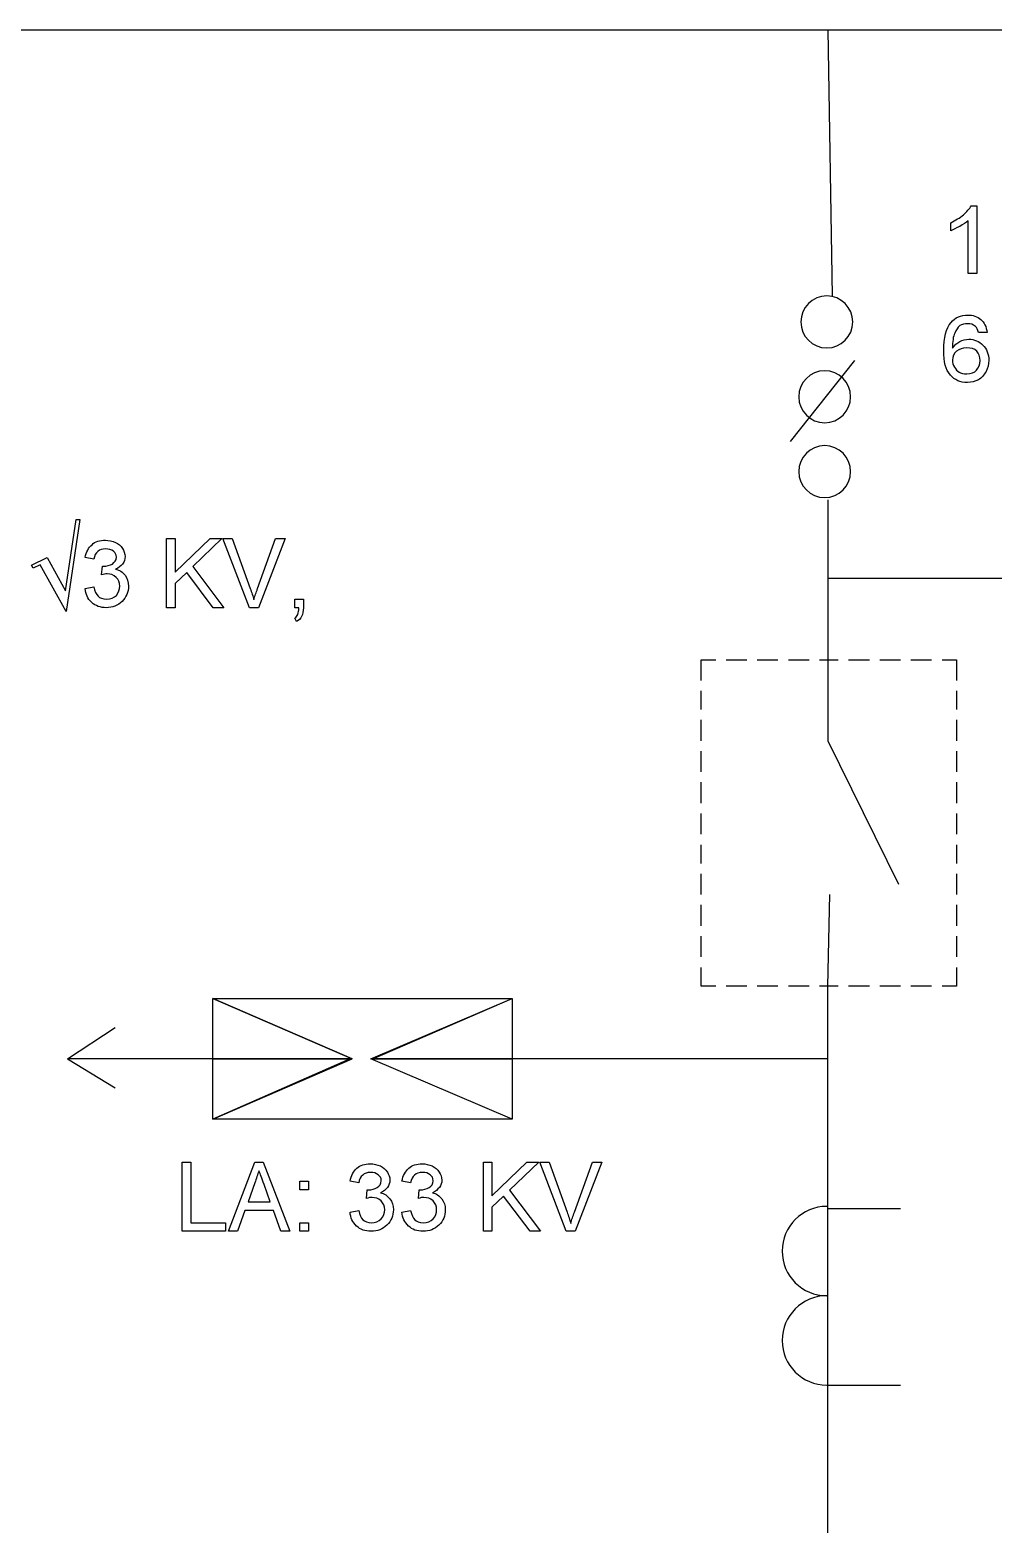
# Model space of a CAD drawing. Header units: millimetres. Extents: x 12 to 286, y 8 to 173.
# Drawn here: x 69.6 to 89.23, y 93.17 to 123.6 of the extents above; entities that cross this region are included whole.
import ezdxf

# ---------------------------------------------------------------- set-up
doc = ezdxf.new("R2010")
doc.units = ezdxf.units.MM
doc.layers.get('0').update_dxf_attribs({"linetype": 'CONTINUOUS'})

msp = doc.modelspace()

# ---------------------------------------------------------------- linework, layer by layer
at = {"color": 0}
for p, q in [((40.6121, 123.599), (159.272, 123.599)), ((85.8654, 123.599), (85.9511, 118.181)), ((88.7871, 120.015), (88.9, 120.015)), ((88.9, 120.015), (88.9, 118.64)), ((88.3708, 119.509), (88.3708, 119.672)), ((88.7236, 118.64), (88.7236, 119.712)), ((88.9, 118.64), (88.7236, 118.64)), ((89.1124, 117.439), (88.936, 117.439)), ((89.1124, 117.439), (89.1124, 117.439)), ((85.1034, 115.218), (86.4168, 116.869)), ((85.8654, 114.031), (85.8654, 110.772)), ((70.3337, 112.176), (70.5499, 113.63)), ((70.6258, 113.63), (70.3432, 111.756)), ((70.5499, 113.63), (70.6258, 113.63)), ((72.3896, 111.831), (72.3896, 113.242)), ((72.3896, 113.242), (72.566, 113.242)), ((72.566, 113.242), (72.566, 112.556)), ((72.566, 112.556), (73.2786, 113.242)), ((73.5182, 113.242), (72.923, 112.667)), ((73.2786, 113.242), (73.5182, 113.242)), ((74.0805, 111.831), (73.5376, 113.242)), ((73.5376, 113.242), (73.7306, 113.242)), ((73.7306, 113.242), (74.0971, 112.219)), ((74.2446, 112.219), (74.6125, 113.242)), ((74.8055, 113.242), (74.2625, 111.831)), ((74.6125, 113.242), (74.8055, 113.242)), ((69.6376, 112.699), (69.9562, 112.853)), ((69.6722, 112.639), (69.6376, 112.699)), ((69.8115, 112.707), (69.6722, 112.639)), ((70.3432, 111.756), (69.8115, 112.707)), ((69.9562, 112.853), (70.3337, 112.176)), ((70.9083, 112.819), (70.7319, 112.853)), ((71.0653, 112.5), (71.0833, 112.677)), ((72.923, 112.667), (73.5542, 111.831)), ((72.8003, 112.55), (72.566, 112.324)), ((72.566, 112.324), (72.566, 111.831)), ((73.3418, 111.831), (72.8003, 112.55)), ((92.3438, 112.423), (85.8654, 112.423)), ((70.7319, 112.219), (70.9083, 112.254)), ((75.0013, 111.831), (75.0013, 112.007)), ((75.0013, 112.007), (75.1777, 112.007)), ((75.1777, 112.007), (75.1777, 111.831)), ((72.566, 111.831), (72.3896, 111.831)), ((73.5542, 111.831), (73.3418, 111.831)), ((74.2625, 111.831), (74.0805, 111.831)), ((75.088, 111.831), (75.0013, 111.831)), ((75.0355, 111.548), (75.0013, 111.618)), ((83.2831, 110.349), (83.2831, 110.772)), ((83.2831, 110.772), (83.5808, 110.772)), ((83.7918, 110.772), (84.2148, 110.772)), ((84.4268, 110.772), (84.8501, 110.772)), ((85.0621, 110.772), (85.4851, 110.772)), ((85.6975, 110.772), (86.0778, 110.772)), ((85.8654, 110.772), (85.8654, 109.121)), ((86.2902, 110.772), (86.7131, 110.772)), ((86.9237, 110.772), (87.3485, 110.772)), ((87.5591, 110.772), (87.9821, 110.772)), ((88.1944, 110.772), (88.4908, 110.772)), ((88.4908, 110.772), (88.4908, 110.349)), ((83.2831, 109.757), (83.2831, 110.137)), ((88.4908, 110.137), (88.4908, 109.757)), ((83.2831, 109.121), (83.2831, 109.545)), ((88.4908, 109.545), (88.4908, 109.121)), ((85.8654, 109.121), (87.3054, 106.2)), ((83.2831, 108.486), (83.2831, 108.909)), ((88.4908, 108.909), (88.4908, 108.486)), ((83.2831, 107.851), (83.2831, 108.275)), ((88.4908, 108.275), (88.4908, 107.851)), ((83.2831, 107.217), (83.2831, 107.64)), ((88.4908, 107.64), (88.4908, 107.217)), ((83.2831, 106.623), (83.2831, 107.005)), ((88.4908, 107.005), (88.4908, 106.623)), ((83.2831, 105.989), (83.2831, 106.412)), ((88.4908, 106.412), (88.4908, 105.989)), ((85.8654, 104.126), (85.9084, 105.989)), ((83.2831, 105.354), (83.2831, 105.777)), ((88.4908, 105.777), (88.4908, 105.354)), ((83.2831, 104.719), (83.2831, 105.142)), ((88.4908, 105.142), (88.4908, 104.719)), ((83.2831, 104.126), (83.2831, 104.506)), ((88.4908, 104.506), (88.4908, 104.126)), ((83.5808, 104.126), (83.2831, 104.126)), ((84.2148, 104.126), (83.7918, 104.126)), ((84.8501, 104.126), (84.4268, 104.126)), ((85.4851, 104.126), (85.0621, 104.126)), ((86.0778, 104.126), (85.6975, 104.126)), ((85.8654, 91.5099), (85.8654, 104.126)), ((86.7131, 104.126), (86.2902, 104.126)), ((87.3485, 104.126), (86.9237, 104.126)), ((87.9821, 104.126), (87.5591, 104.126)), ((88.4908, 104.126), (88.1944, 104.126)), ((73.3351, 103.872), (76.1725, 102.645)), ((73.3351, 102.645), (73.3351, 103.872)), ((73.3351, 103.872), (76.1725, 102.645)), ((73.3351, 102.645), (73.3351, 103.872)), ((76.1725, 102.645), (73.3351, 103.872)), ((73.3351, 103.872), (79.4314, 103.872)), ((73.3351, 101.417), (73.3351, 103.872)), ((76.5528, 102.645), (79.4314, 103.872)), ((76.5955, 102.645), (79.4314, 103.872)), ((76.5955, 102.645), (79.4314, 103.872)), ((79.4314, 103.872), (79.4314, 102.645)), ((79.4314, 103.872), (79.4314, 102.645)), ((79.4314, 103.872), (79.4314, 101.417)), ((70.3721, 102.645), (71.3451, 103.28)), ((73.3351, 102.645), (70.3721, 102.645)), ((70.3721, 102.645), (71.3451, 102.052)), ((76.1725, 102.645), (73.3351, 102.645)), ((76.1725, 102.645), (73.3351, 102.645)), ((73.3351, 102.645), (76.1298, 102.645)), ((76.1298, 102.645), (73.3351, 101.417)), ((73.3351, 101.417), (73.3351, 102.645)), ((73.3351, 102.645), (76.1298, 102.645)), ((76.1298, 102.645), (73.3351, 101.417)), ((73.3351, 101.417), (73.3351, 102.645)), ((76.1298, 102.645), (73.3351, 102.645)), ((73.3351, 102.645), (76.1298, 102.645)), ((76.1298, 102.645), (73.3351, 102.645)), ((73.3351, 102.645), (76.1725, 102.645)), ((76.1298, 102.645), (73.3351, 102.645)), ((73.3351, 102.645), (76.1298, 102.645)), ((76.1298, 102.645), (73.3351, 102.645)), ((73.3351, 102.645), (76.1725, 102.645)), ((73.3351, 101.417), (76.1725, 102.645)), ((76.1298, 102.645), (76.1298, 102.645)), ((76.1725, 102.645), (76.1298, 102.645)), ((76.1298, 102.645), (76.1298, 102.645)), ((76.1725, 102.645), (76.1298, 102.645)), ((76.5955, 102.645), (76.5528, 102.645)), ((76.5528, 102.645), (79.4314, 102.645)), ((76.5528, 102.645), (79.4314, 102.645)), ((79.4314, 101.417), (76.5528, 102.645)), ((76.5955, 102.645), (76.5528, 102.645)), ((76.5528, 102.645), (79.4314, 102.645)), ((76.5528, 102.645), (79.4314, 102.645)), ((79.4314, 101.417), (76.5528, 102.645)), ((79.4314, 101.417), (76.5528, 102.645)), ((79.4314, 102.645), (76.5955, 102.645)), ((79.4314, 102.645), (76.5955, 102.645)), ((79.4314, 102.645), (76.5955, 102.645)), ((79.4314, 102.645), (76.5955, 102.645)), ((76.5955, 102.645), (79.4314, 102.645)), ((79.4314, 102.645), (76.5955, 102.645)), ((76.5955, 102.645), (79.4314, 102.645)), ((79.4314, 102.645), (76.5955, 102.645)), ((85.8654, 102.645), (79.4314, 102.645)), ((79.4314, 102.645), (79.4314, 101.417)), ((79.4314, 102.645), (79.4314, 101.417)), ((79.4314, 102.645), (79.4314, 102.645)), ((79.4314, 102.645), (79.4314, 102.645)), ((79.4314, 101.417), (73.3351, 101.417)), ((72.7082, 99.1306), (72.7082, 100.542)), ((72.7082, 100.542), (72.8846, 100.542)), ((72.8846, 100.542), (72.8846, 99.3069)), ((73.6505, 99.1306), (74.1923, 100.542)), ((74.1923, 100.542), (74.3617, 100.542)), ((74.3617, 100.542), (74.9032, 99.1306)), ((78.8458, 99.1306), (78.8458, 100.542)), ((78.8458, 100.542), (79.0222, 100.542)), ((79.0222, 100.542), (79.0222, 99.8555)), ((79.0222, 99.8555), (79.7348, 100.542)), ((79.9744, 100.542), (79.3792, 99.967)), ((79.7348, 100.542), (79.9744, 100.542)), ((80.5367, 99.1306), (79.9938, 100.542)), ((79.9938, 100.542), (80.1867, 100.542)), ((80.1867, 100.542), (80.5533, 99.5193)), ((80.7007, 99.5193), (81.0687, 100.542)), ((81.2617, 100.542), (80.7187, 99.1306)), ((81.0687, 100.542), (81.2617, 100.542)), ((75.1057, 99.9765), (75.1057, 100.153)), ((75.1057, 100.153), (75.2821, 100.153)), ((75.2821, 100.153), (75.2821, 99.9765)), ((76.3062, 100.119), (76.1298, 100.153)), ((77.3645, 100.119), (77.1881, 100.153)), ((74.1881, 100.116), (74.0502, 99.7299)), ((74.5035, 99.7299), (74.3783, 100.084)), ((75.2821, 99.9765), (75.1057, 99.9765)), ((76.4632, 99.8001), (76.4812, 99.9765)), ((77.5215, 99.8001), (77.5395, 99.9765)), ((79.2565, 99.8499), (79.0222, 99.6237)), ((79.798, 99.1306), (79.2565, 99.8499)), ((79.3792, 99.967), (80.0104, 99.1306)), ((73.9881, 99.5535), (73.8367, 99.1306)), ((74.567, 99.5535), (73.9881, 99.5535)), ((74.0502, 99.7299), (74.5035, 99.7299)), ((74.7187, 99.1306), (74.567, 99.5535)), ((76.1298, 99.5193), (76.3062, 99.5535)), ((77.1881, 99.5193), (77.3645, 99.5535)), ((79.0222, 99.6237), (79.0222, 99.1306)), ((85.8654, 99.5962), (87.3485, 99.5962)), ((72.8846, 99.3069), (73.5902, 99.3069)), ((73.5902, 99.3069), (73.5902, 99.1306)), ((75.1057, 99.1306), (75.1057, 99.3069)), ((75.1057, 99.3069), (75.2821, 99.3069)), ((75.2821, 99.3069), (75.2821, 99.1306)), ((73.5902, 99.1306), (72.7082, 99.1306)), ((73.8367, 99.1306), (73.6505, 99.1306)), ((74.9032, 99.1306), (74.7187, 99.1306)), ((75.2821, 99.1306), (75.1057, 99.1306)), ((79.0222, 99.1306), (78.8458, 99.1306)), ((80.0104, 99.1306), (79.798, 99.1306)), ((80.7187, 99.1306), (80.5367, 99.1306)), ((85.8654, 95.9982), (87.3485, 95.9982))]:
    msp.add_line(p, q, dxfattribs=at)
for points in [[(88.6298, 119.832), (88.6989, 119.898), (88.7554, 119.955), (88.7871, 120.015)], [(88.3708, 119.672), (88.47, 119.724), (88.5553, 119.769), (88.6298, 119.832)], [(88.5553, 119.596), (88.4837, 119.567), (88.4259, 119.528), (88.3708, 119.509)], [(88.7236, 119.712), (88.6809, 119.68), (88.6259, 119.634), (88.5553, 119.596)], [(85.8449, 118.181), (85.5528, 118.181), (85.3158, 117.943), (85.3158, 117.651)], [(86.3741, 117.651), (86.3741, 117.943), (86.137, 118.181), (85.8449, 118.181)], [(88.3765, 117.639), (88.4604, 117.745), (88.5776, 117.792), (88.7222, 117.792)], [(88.7222, 117.792), (88.8189, 117.792), (88.918, 117.762), (88.9868, 117.698)], [(85.3158, 117.651), (85.3158, 117.359), (85.5528, 117.122), (85.8449, 117.122)], [(85.8449, 117.122), (86.137, 117.122), (86.3741, 117.359), (86.3741, 117.651)], [(88.2304, 117.07), (88.2304, 117.336), (88.2784, 117.521), (88.3765, 117.639)], [(88.5553, 117.576), (88.5126, 117.541), (88.4813, 117.489), (88.452, 117.421)], [(88.7113, 117.615), (88.652, 117.615), (88.6079, 117.602), (88.5553, 117.576)], [(88.8739, 117.558), (88.8256, 117.604), (88.7748, 117.615), (88.7113, 117.615)], [(88.936, 117.439), (88.9208, 117.494), (88.9, 117.533), (88.8739, 117.558)], [(88.9868, 117.698), (89.0517, 117.644), (89.0986, 117.551), (89.1124, 117.439)], [(88.452, 117.421), (88.4192, 117.361), (88.4068, 117.252), (88.4068, 117.114)], [(88.4068, 117.114), (88.4467, 117.179), (88.4961, 117.223), (88.5553, 117.253)], [(88.5553, 117.253), (88.6121, 117.286), (88.6753, 117.299), (88.7402, 117.299)], [(88.7402, 117.299), (88.8478, 117.299), (88.9483, 117.259), (89.0281, 117.179)], [(89.0281, 117.179), (89.0997, 117.104), (89.1466, 116.996), (89.1466, 116.869)], [(88.3638, 116.568), (88.2646, 116.678), (88.2304, 116.837), (88.2304, 117.07)], [(88.4894, 117.053), (88.4287, 117.017), (88.4068, 116.947), (88.4068, 116.871)], [(88.4068, 116.871), (88.4068, 116.823), (88.4192, 116.776), (88.4453, 116.731)], [(88.6919, 117.122), (88.6107, 117.122), (88.5444, 117.099), (88.4894, 117.053)], [(88.9, 117.053), (88.8531, 117.11), (88.7843, 117.122), (88.6919, 117.122)], [(88.8986, 116.666), (88.936, 116.725), (88.9702, 116.78), (88.9702, 116.863)], [(88.9702, 116.863), (88.9702, 116.947), (88.9469, 117.007), (88.9, 117.053)], [(89.1466, 116.869), (89.1466, 116.789), (89.1275, 116.709), (89.0901, 116.639)], [(85.8023, 116.657), (85.5102, 116.657), (85.2731, 116.419), (85.2731, 116.127)], [(86.3314, 116.127), (86.3314, 116.419), (86.0944, 116.657), (85.8023, 116.657)], [(88.7127, 116.417), (88.561, 116.417), (88.4534, 116.468), (88.3638, 116.568)], [(88.4453, 116.731), (88.4686, 116.687), (88.5031, 116.651), (88.5444, 116.629)], [(88.5444, 116.629), (88.5733, 116.604), (88.6368, 116.593), (88.6989, 116.593)], [(88.6989, 116.593), (88.7815, 116.593), (88.8517, 116.618), (88.8986, 116.666)], [(89.0901, 116.639), (89.0489, 116.575), (89.0005, 116.512), (88.936, 116.473)], [(88.936, 116.473), (88.8697, 116.44), (88.7952, 116.417), (88.7127, 116.417)], [(85.2731, 116.127), (85.2731, 115.835), (85.5102, 115.598), (85.8023, 115.598)], [(85.8023, 115.598), (86.0944, 115.598), (86.3314, 115.835), (86.3314, 116.127)], [(85.8023, 115.132), (85.5102, 115.132), (85.2731, 114.895), (85.2731, 114.603)], [(86.3314, 114.603), (86.3314, 114.895), (86.0944, 115.132), (85.8023, 115.132)], [(85.2731, 114.603), (85.2731, 114.311), (85.5102, 114.074), (85.8023, 114.074)], [(85.8023, 114.074), (86.0944, 114.074), (86.3314, 114.311), (86.3314, 114.603)], [(70.8723, 113.114), (70.933, 113.182), (71.035, 113.206), (71.1426, 113.206)], [(71.1426, 113.206), (71.21, 113.206), (71.2858, 113.191), (71.3493, 113.162)], [(70.7319, 112.853), (70.7528, 112.966), (70.7993, 113.053), (70.8723, 113.114)], [(70.9895, 112.977), (70.9443, 112.947), (70.9207, 112.889), (70.9083, 112.819)], [(71.1496, 113.029), (71.0766, 113.029), (71.0325, 113.013), (70.9895, 112.977)], [(71.3066, 112.981), (71.2625, 113.018), (71.2128, 113.029), (71.1496, 113.029)], [(71.3673, 112.859), (71.3673, 112.918), (71.3465, 112.95), (71.3066, 112.981)], [(71.3493, 113.162), (71.4058, 113.134), (71.4597, 113.09), (71.4925, 113.038)], [(71.4925, 113.038), (71.52, 112.995), (71.5437, 112.932), (71.5437, 112.872)], [(71.0833, 112.677), (71.0833, 112.677), (71.1027, 112.675), (71.1094, 112.675)], [(71.1094, 112.675), (71.1673, 112.677), (71.235, 112.691), (71.2872, 112.721)], [(71.2872, 112.721), (71.3313, 112.759), (71.3673, 112.796), (71.3673, 112.859)], [(71.4954, 112.721), (71.4555, 112.685), (71.4156, 112.639), (71.3521, 112.613)], [(71.3521, 112.613), (71.428, 112.603), (71.4982, 112.554), (71.5451, 112.493)], [(71.5437, 112.872), (71.5437, 112.823), (71.5271, 112.766), (71.4954, 112.721)], [(71.18, 112.52), (71.1412, 112.525), (71.1108, 112.513), (71.0653, 112.5)], [(71.3645, 112.449), (71.3052, 112.502), (71.2541, 112.52), (71.18, 112.52)], [(71.4375, 112.272), (71.4375, 112.349), (71.4128, 112.402), (71.3645, 112.449)], [(71.5451, 112.493), (71.5906, 112.436), (71.6139, 112.358), (71.6139, 112.269)], [(70.8656, 111.938), (70.7789, 112.021), (70.7429, 112.103), (70.7319, 112.219)], [(70.9083, 112.254), (70.9277, 112.167), (70.9553, 112.103), (70.9937, 112.065)], [(70.9937, 112.065), (71.0283, 112.03), (71.0904, 112.007), (71.1659, 112.007)], [(71.1659, 112.007), (71.2502, 112.007), (71.3218, 112.032), (71.3673, 112.083)], [(71.3673, 112.083), (71.4142, 112.143), (71.4375, 112.197), (71.4375, 112.272)], [(71.6139, 112.269), (71.6139, 112.153), (71.5712, 112.043), (71.4844, 111.957)], [(74.0971, 112.219), (74.1218, 112.149), (74.1521, 112.061), (74.1715, 111.989)], [(74.1715, 111.989), (74.1867, 112.072), (74.217, 112.143), (74.2446, 112.219)], [(71.1606, 111.831), (71.0406, 111.831), (70.9443, 111.867), (70.8656, 111.938)], [(71.4844, 111.957), (71.3948, 111.877), (71.2914, 111.831), (71.1606, 111.831)], [(75.0013, 111.618), (75.0302, 111.635), (75.0507, 111.66), (75.0644, 111.693)], [(75.0644, 111.693), (75.0701, 111.735), (75.0866, 111.77), (75.088, 111.831)], [(75.1777, 111.831), (75.1777, 111.758), (75.1649, 111.698), (75.1431, 111.653)], [(75.1431, 111.653), (75.1198, 111.609), (75.0852, 111.573), (75.0355, 111.548)], [(76.2688, 100.414), (76.3309, 100.482), (76.4328, 100.506), (76.5404, 100.506)], [(76.5404, 100.506), (76.6078, 100.506), (76.6837, 100.491), (76.7472, 100.462)], [(76.7472, 100.462), (76.8036, 100.434), (76.8572, 100.39), (76.8904, 100.338)], [(77.3271, 100.414), (77.3892, 100.482), (77.4912, 100.506), (77.5988, 100.506)], [(77.5988, 100.506), (77.6661, 100.506), (77.742, 100.491), (77.8055, 100.462)], [(77.8055, 100.462), (77.8619, 100.434), (77.9156, 100.39), (77.9487, 100.338)], [(74.2777, 100.365), (74.2431, 100.287), (74.2199, 100.204), (74.1881, 100.116)], [(74.3783, 100.084), (74.3313, 100.212), (74.3024, 100.295), (74.2777, 100.365)], [(76.1298, 100.153), (76.1503, 100.266), (76.1972, 100.353), (76.2688, 100.414)], [(76.3873, 100.277), (76.3418, 100.247), (76.3185, 100.189), (76.3062, 100.119)], [(76.5471, 100.329), (76.4727, 100.329), (76.43, 100.313), (76.3873, 100.277)], [(76.7031, 100.281), (76.6604, 100.318), (76.6106, 100.329), (76.5471, 100.329)], [(76.6851, 100.021), (76.7292, 100.059), (76.7652, 100.096), (76.7652, 100.159)], [(76.7652, 100.159), (76.7652, 100.218), (76.7443, 100.25), (76.7031, 100.281)], [(76.8904, 100.338), (76.9165, 100.295), (76.9415, 100.232), (76.9415, 100.172)], [(76.9415, 100.172), (76.9415, 100.123), (76.925, 100.066), (76.8932, 100.021)], [(77.1881, 100.153), (77.2086, 100.266), (77.2555, 100.353), (77.3271, 100.414)], [(77.4457, 100.277), (77.4001, 100.247), (77.3769, 100.189), (77.3645, 100.119)], [(77.6055, 100.329), (77.531, 100.329), (77.4883, 100.313), (77.4457, 100.277)], [(77.7614, 100.281), (77.7187, 100.318), (77.669, 100.329), (77.6055, 100.329)], [(77.7434, 100.021), (77.7875, 100.059), (77.8235, 100.096), (77.8235, 100.159)], [(77.8235, 100.159), (77.8235, 100.218), (77.8027, 100.25), (77.7614, 100.281)], [(77.9487, 100.338), (77.9748, 100.295), (77.9999, 100.232), (77.9999, 100.172)], [(77.9999, 100.172), (77.9999, 100.123), (77.9833, 100.066), (77.9515, 100.021)], [(76.5775, 99.8195), (76.539, 99.8252), (76.5087, 99.8128), (76.4632, 99.8001)], [(76.4812, 99.9765), (76.4812, 99.9765), (76.5006, 99.9755), (76.5059, 99.9755)], [(76.5059, 99.9755), (76.5637, 99.9765), (76.6329, 99.9906), (76.6851, 100.021)], [(76.7623, 99.7493), (76.7031, 99.8015), (76.6519, 99.8195), (76.5775, 99.8195)], [(76.8932, 100.021), (76.8533, 99.985), (76.8131, 99.9395), (76.75, 99.9134)], [(76.75, 99.9134), (76.8244, 99.9035), (76.896, 99.8541), (76.9415, 99.7934)], [(77.6358, 99.8195), (77.5974, 99.8252), (77.567, 99.8128), (77.5215, 99.8001)], [(77.5395, 99.9765), (77.5395, 99.9765), (77.5589, 99.9755), (77.5642, 99.9755)], [(77.5642, 99.9755), (77.622, 99.9765), (77.6912, 99.9906), (77.7434, 100.021)], [(77.8207, 99.7493), (77.7614, 99.8015), (77.7102, 99.8195), (77.6358, 99.8195)], [(77.9515, 100.021), (77.9117, 99.985), (77.8715, 99.9395), (77.8083, 99.9134)], [(77.8083, 99.9134), (77.8828, 99.9035), (77.9544, 99.8541), (77.9999, 99.7934)], [(76.2635, 99.2382), (76.1753, 99.3207), (76.1407, 99.4033), (76.1298, 99.5193)], [(76.3062, 99.5535), (76.3242, 99.4668), (76.3531, 99.4033), (76.3916, 99.3648)], [(76.8354, 99.5715), (76.8354, 99.6488), (76.8103, 99.7024), (76.7623, 99.7493)], [(76.7652, 99.3828), (76.8117, 99.4435), (76.8354, 99.4971), (76.8354, 99.5715)], [(77.0117, 99.5687), (77.0117, 99.453), (76.9691, 99.3429), (76.8823, 99.2572)], [(76.9415, 99.7934), (76.9881, 99.7356), (77.0117, 99.6583), (77.0117, 99.5687)], [(77.3218, 99.2382), (77.2336, 99.3207), (77.1991, 99.4033), (77.1881, 99.5193)], [(77.3645, 99.5535), (77.3825, 99.4668), (77.4114, 99.4033), (77.4499, 99.3648)], [(77.8937, 99.5715), (77.8937, 99.6488), (77.8686, 99.7024), (77.8207, 99.7493)], [(77.8235, 99.3828), (77.87, 99.4435), (77.8937, 99.4971), (77.8937, 99.5715)], [(78.0701, 99.5687), (78.0701, 99.453), (78.0274, 99.3429), (77.9406, 99.2572)], [(77.9999, 99.7934), (78.0464, 99.7356), (78.0701, 99.6583), (78.0701, 99.5687)], [(80.5533, 99.5193), (80.578, 99.4488), (80.6069, 99.3606), (80.6277, 99.289)], [(80.6277, 99.289), (80.6429, 99.3719), (80.6732, 99.4435), (80.7007, 99.5193)], [(85.8449, 99.6389), (85.3419, 99.6389), (84.9355, 99.2311), (84.9355, 98.728)], [(76.5584, 99.1306), (76.4385, 99.1306), (76.3404, 99.1665), (76.2635, 99.2382)], [(76.3916, 99.3648), (76.4247, 99.3302), (76.4879, 99.3069), (76.5637, 99.3069)], [(76.8823, 99.2572), (76.7927, 99.1775), (76.6893, 99.1306), (76.5584, 99.1306)], [(76.5637, 99.3069), (76.648, 99.3069), (76.7182, 99.3316), (76.7652, 99.3828)], [(77.6168, 99.1306), (77.4968, 99.1306), (77.3987, 99.1665), (77.3218, 99.2382)], [(77.4499, 99.3648), (77.4831, 99.3302), (77.5462, 99.3069), (77.622, 99.3069)], [(77.9406, 99.2572), (77.851, 99.1775), (77.7476, 99.1306), (77.6168, 99.1306)], [(77.622, 99.3069), (77.7064, 99.3069), (77.7766, 99.3316), (77.8235, 99.3828)], [(84.9355, 98.728), (84.9355, 98.2253), (85.3419, 97.8186), (85.8449, 97.8186)], [(85.8449, 97.8186), (85.3419, 97.8186), (84.9355, 97.4108), (84.9355, 96.9077)], [(84.9355, 96.9077), (84.9355, 96.4046), (85.3419, 95.9982), (85.8449, 95.9982)]]:
    msp.add_open_spline(points, degree=3, dxfattribs=at)

doc.saveas('drawing.dxf')
